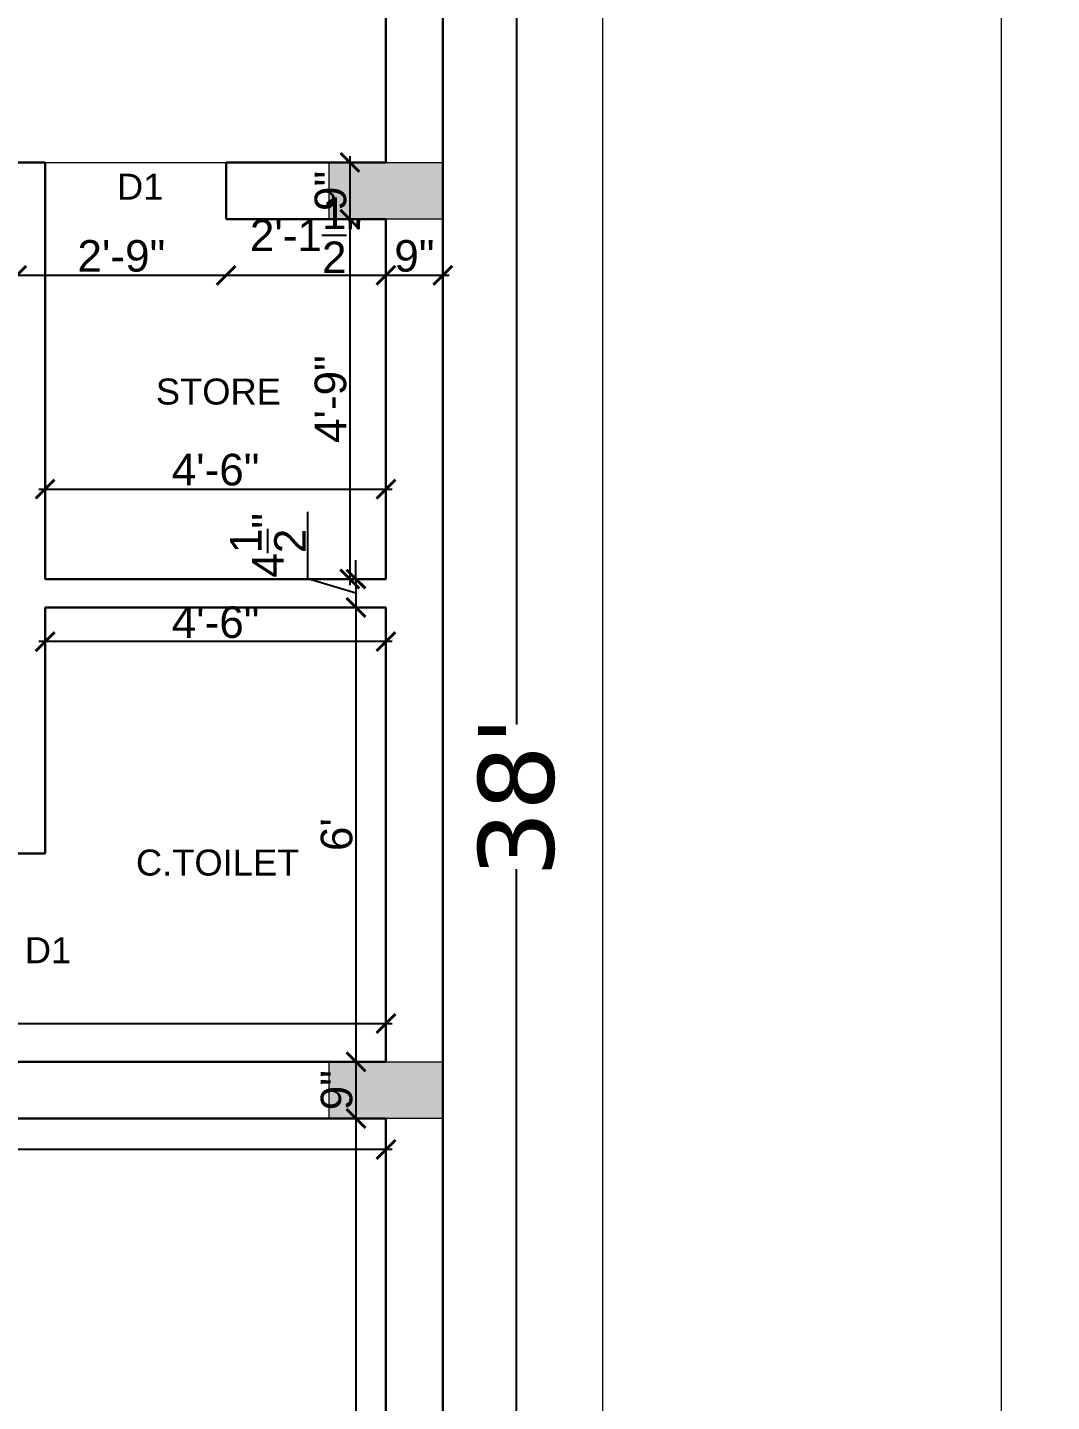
# Model space of a CAD drawing. Header units: inches. Extents: x -22123 to -20407, y -44696 to -43478.
# Drawn here: x -21678 to -21515.8, y -43957 to -43739.2 of the extents above; entities that cross this region are included whole.
import ezdxf

# ---------------------------------------------------------------- set-up
doc = ezdxf.new("R2010")
doc.units = ezdxf.units.IN
doc.header["$LTSCALE"] = 0.01
doc.header["$MEASUREMENT"] = 0
doc.header["$PDMODE"] = 3
doc.layers.add('7', color=5, linetype='Continuous')
doc.layers.add('PDF3_Text', color=6, linetype='Continuous')
doc.layers.add('DIMENSION', color=253, linetype='Continuous', lineweight=0)
doc.layers.add('wall', color=30, linetype='Continuous', lineweight=50)
doc.styles.add('PDF Arial', font='arial.ttf')
doc.styles.add('SMALL', font='arial.ttf')
doc.styles.add('style1', font='verdana.ttf', dxfattribs={"height": 12})
doc.dimstyles.new('Copy of Standard', dxfattribs={"dimtxt": 12, "dimasz": 0.18, "dimexe": 0.18, "dimexo": 0.0625, "dimgap": 0.09, "dimtad": 0, "dimdec": 1, "dimzin": 0, "dimdsep": 46, "dimlunit": 4, "dimtxsty": 'style1', "dimcen": 0.09, "dimadec": 0, "dimazin": 0, "dimtfac": 1, "dimtdec": 1, "dimtofl": 0, "dimtmove": 0, "dimatfit": 3, "dimfxl": 1, "dimtolj": 1, "dimtzin": 0, "dimarcsym": 0})
doc.dimstyles.new('working', dxfattribs={"dimtxt": 5, "dimasz": 3, "dimexe": 1, "dimexo": 0, "dimgap": 0.5, "dimtad": 1, "dimdec": 1, "dimzin": 0, "dimdsep": 46, "dimlunit": 4, "dimtxsty": 'SMALL', "dimblk": 'ARCHTICK', "dimcen": 1, "dimdle": 1, "dimse1": 1, "dimse2": 1, "dimclrd": 256, "dimclre": 256, "dimclrt": 256, "dimadec": 0, "dimazin": 0, "dimtfac": 1, "dimtdec": 1, "dimtmove": 1, "dimatfit": 0, "dimldrblk": 'ARCHTICK', "dimfxl": 1, "dimtolj": 1, "dimtzin": 0, "dimlwd": -1, "dimlwe": -1, "dimarcsym": 0})

# ---------------------------------------------------------------- blocks, each defined once
blk = doc.blocks.new('*D405')
at = {"layer": 'Defpoints', "color": 0, "ltscale": 12, "transparency": 16777216}
for p in [(-21612.23, -43631.64), (-21600.54, -43631.64), (-21612.23, -44087.64)]:
    blk.add_point(p, dxfattribs=at)
at = {"layer": 'DIMENSION', "color": 0, "lineweight": -2, "ltscale": 12, "transparency": 16777216}
for p, q in [((-21612.17, -43631.64), (-21600.36, -43631.64)), ((-21600.54, -43631.82), (-21600.54, -43849.68)), ((-21600.54, -44087.46), (-21600.54, -43872.61)), ((-21612.17, -44087.64), (-21600.36, -44087.64))]:
    blk.add_line(p, q, dxfattribs=at)
at = {"layer": 'DIMENSION', "color": 0, "ltscale": 12, "transparency": 16777216}
for points in [[(-21600.57, -43631.82), (-21600.51, -43631.82), (-21600.54, -43631.64)], [(-21600.57, -44087.46), (-21600.51, -44087.46), (-21600.54, -44087.64)]]:
    blk.add_solid(points, dxfattribs=at)
at = {"layer": 'DIMENSION', "color": 0, "ltscale": 12, "transparency": 16777216, "insert": (-21600.54, -43861.14), "char_height": 12, "attachment_point": 5, "rotation": 90, "style": 'style1'}
blk.add_mtext("\\A1;38'", dxfattribs=at)
blk = doc.blocks.new('_ArchTick')
at = {"color": 0, "linetype": 'ByBlock', "const_width": 0.15}
blk.add_lwpolyline([(-0.5, -0.5), (0.5, 0.5)], dxfattribs=at)
blk = doc.blocks.new('*D426')
at = {"layer": '7', "ltscale": 12, "transparency": 16777216}
blk.add_line((-21626.95, -43759.64), (-21626.95, -43770.64), dxfattribs=at)
at = {"layer": 'Defpoints', "color": 0, "ltscale": 12, "transparency": 16777216}
for p in [(-21621.23, -43760.64), (-21626.95, -43769.64), (-21626.95, -43769.64)]:
    blk.add_point(p, dxfattribs=at)
at = {"layer": '7', "ltscale": 12, "transparency": 16777216, "xscale": 3, "yscale": 3, "zscale": 3}
for p, rotation in [((-21626.95, -43760.64), 90), ((-21626.95, -43769.64), 270)]:
    blk.add_blockref('_ArchTick', p, dxfattribs=dict(at, rotation=rotation))
at = {"layer": '7', "ltscale": 12, "transparency": 16777216, "insert": (-21630, -43765.14), "char_height": 5, "attachment_point": 5, "rotation": 90, "style": 'SMALL'}
blk.add_mtext('\\A1;9"', dxfattribs=at)
blk = doc.blocks.new('*D427')
at = {"layer": '7', "ltscale": 12, "transparency": 16777216}
blk.add_line((-21626.95, -43768.64), (-21626.95, -43827.64), dxfattribs=at)
at = {"layer": 'Defpoints', "color": 0, "ltscale": 12, "transparency": 16777216}
for p in [(-21626.95, -43769.64), (-21626.95, -43826.64), (-21621.23, -43826.64)]:
    blk.add_point(p, dxfattribs=at)
at = {"layer": '7', "ltscale": 12, "transparency": 16777216, "xscale": 3, "yscale": 3, "zscale": 3}
for p, rotation in [((-21626.95, -43769.64), 90), ((-21626.95, -43826.64), 270)]:
    blk.add_blockref('_ArchTick', p, dxfattribs=dict(at, rotation=rotation))
at = {"layer": '7', "ltscale": 12, "transparency": 16777216, "insert": (-21630, -43798.14), "char_height": 5, "attachment_point": 5, "rotation": 90, "style": 'SMALL'}
blk.add_mtext('\\A1;4\'-9"', dxfattribs=at)
blk = doc.blocks.new('*D428')
at = {"layer": '7', "ltscale": 12, "transparency": 16777216}
for p, q in [((-21633.59, -43826.61), (-21633.59, -43816.02)), ((-21625.98, -43826.64), (-21625.98, -43823.64)), ((-21625.98, -43828.89), (-21633.59, -43826.61)), ((-21625.98, -43826.64), (-21625.98, -43831.14)), ((-21625.98, -43826.64), (-21625.98, -43831.14)), ((-21625.98, -43831.14), (-21625.98, -43834.14))]:
    blk.add_line(p, q, dxfattribs=at)
at = {"layer": 'Defpoints', "color": 0, "ltscale": 12, "transparency": 16777216}
for p in [(-21621.23, -43826.64), (-21625.98, -43831.14), (-21621.23, -43831.14)]:
    blk.add_point(p, dxfattribs=at)
at = {"layer": '7', "ltscale": 12, "transparency": 16777216, "xscale": 3, "yscale": 3, "zscale": 3}
for p, rotation in [((-21625.98, -43826.64), 270), ((-21625.98, -43831.14), 90)]:
    blk.add_blockref('_ArchTick', p, dxfattribs=dict(at, rotation=rotation))
at = {"layer": '7', "ltscale": 12, "transparency": 16777216, "insert": (-21639.94, -43821.31), "char_height": 5, "attachment_point": 5, "rotation": 90, "style": 'SMALL'}
blk.add_mtext('\\A1;4{\\H1.000000x;\\S1/2;}"', dxfattribs=at)
blk = doc.blocks.new('*D429')
at = {"layer": '7', "ltscale": 12, "transparency": 16777216}
blk.add_line((-21625.98, -43830.14), (-21625.98, -43904.14), dxfattribs=at)
at = {"layer": 'Defpoints', "color": 0, "ltscale": 12, "transparency": 16777216}
for p in [(-21621.23, -43831.14), (-21625.98, -43903.14), (-21621.23, -43903.14)]:
    blk.add_point(p, dxfattribs=at)
at = {"layer": '7', "ltscale": 12, "transparency": 16777216, "xscale": 3, "yscale": 3, "zscale": 3}
for p, rotation in [((-21625.98, -43831.14), 90), ((-21625.98, -43903.14), 270)]:
    blk.add_blockref('_ArchTick', p, dxfattribs=dict(at, rotation=rotation))
at = {"layer": '7', "ltscale": 12, "transparency": 16777216, "insert": (-21629.03, -43867.14), "char_height": 5, "attachment_point": 5, "rotation": 90, "style": 'SMALL'}
blk.add_mtext("\\A1;6'", dxfattribs=at)
blk = doc.blocks.new('*D430')
at = {"layer": '7', "ltscale": 12, "transparency": 16777216}
blk.add_line((-21625.98, -43902.14), (-21625.98, -43913.14), dxfattribs=at)
at = {"layer": 'Defpoints', "color": 0, "ltscale": 12, "transparency": 16777216}
for p in [(-21621.23, -43903.14), (-21625.98, -43912.14), (-21621.23, -43912.14)]:
    blk.add_point(p, dxfattribs=at)
at = {"layer": '7', "ltscale": 12, "transparency": 16777216, "xscale": 3, "yscale": 3, "zscale": 3}
for p, rotation in [((-21625.98, -43903.14), 90), ((-21625.98, -43912.14), 270)]:
    blk.add_blockref('_ArchTick', p, dxfattribs=dict(at, rotation=rotation))
at = {"layer": '7', "ltscale": 12, "transparency": 16777216, "insert": (-21629.03, -43907.64), "char_height": 5, "attachment_point": 5, "rotation": 90, "style": 'SMALL'}
blk.add_mtext('\\A1;9"', dxfattribs=at)
blk = doc.blocks.new('*D431')
at = {"layer": '7', "ltscale": 12, "transparency": 16777216}
blk.add_line((-21625.98, -43911.14), (-21625.98, -44042.14), dxfattribs=at)
at = {"layer": 'Defpoints', "color": 0, "ltscale": 12, "transparency": 16777216}
for p in [(-21621.23, -43912.14), (-21625.98, -44041.14), (-21621.23, -44041.14)]:
    blk.add_point(p, dxfattribs=at)
at = {"layer": '7', "ltscale": 12, "transparency": 16777216, "xscale": 3, "yscale": 3, "zscale": 3}
for p, rotation in [((-21625.98, -43912.14), 90), ((-21625.98, -44041.14), 270)]:
    blk.add_blockref('_ArchTick', p, dxfattribs=dict(at, rotation=rotation))
at = {"layer": '7', "ltscale": 12, "transparency": 16777216, "insert": (-21629.03, -43976.64), "char_height": 5, "attachment_point": 5, "rotation": 90, "style": 'SMALL'}
blk.add_mtext('\\A1;10\'-9"', dxfattribs=at)
blk = doc.blocks.new('*D436')
at = {"layer": '7', "ltscale": 12, "transparency": 16777216}
blk.add_line((-21680.73, -43778.52), (-21645.57, -43778.52), dxfattribs=at)
at = {"layer": 'Defpoints', "color": 0, "ltscale": 12, "transparency": 16777216}
for p in [(-21679.73, -43769.64), (-21646.57, -43769.64), (-21646.57, -43778.52)]:
    blk.add_point(p, dxfattribs=at)
at = {"layer": '7', "ltscale": 12, "transparency": 16777216, "xscale": 3, "yscale": 3, "zscale": 3, "rotation": 180}
blk.add_blockref('_ArchTick', (-21679.73, -43778.52), dxfattribs=at)
at = {"layer": '7', "ltscale": 12, "transparency": 16777216, "xscale": 3, "yscale": 3, "zscale": 3}
blk.add_blockref('_ArchTick', (-21646.57, -43778.52), dxfattribs=at)
at = {"layer": '7', "ltscale": 12, "transparency": 16777216, "insert": (-21663.15, -43775.47), "char_height": 5, "attachment_point": 5, "style": 'SMALL'}
blk.add_mtext('\\A1;2\'-9"', dxfattribs=at)
blk = doc.blocks.new('*D437')
at = {"layer": '7', "ltscale": 12, "transparency": 16777216}
blk.add_line((-21647.57, -43778.52), (-21620.23, -43778.52), dxfattribs=at)
at = {"layer": 'Defpoints', "color": 0, "ltscale": 12, "transparency": 16777216}
for p in [(-21646.57, -43769.64), (-21621.23, -43769.64), (-21621.23, -43778.52)]:
    blk.add_point(p, dxfattribs=at)
at = {"layer": '7', "ltscale": 12, "transparency": 16777216, "xscale": 3, "yscale": 3, "zscale": 3, "rotation": 180}
blk.add_blockref('_ArchTick', (-21646.57, -43778.52), dxfattribs=at)
at = {"layer": '7', "ltscale": 12, "transparency": 16777216, "xscale": 3, "yscale": 3, "zscale": 3}
blk.add_blockref('_ArchTick', (-21621.23, -43778.52), dxfattribs=at)
at = {"layer": '7', "ltscale": 12, "transparency": 16777216, "insert": (-21633.9, -43772.17), "char_height": 5, "attachment_point": 5, "style": 'SMALL'}
blk.add_mtext('\\A1;2\'-1{\\H1.000000x;\\S1/2;}"', dxfattribs=at)
blk = doc.blocks.new('*D438')
at = {"layer": '7', "ltscale": 12, "transparency": 16777216}
blk.add_line((-21622.23, -43778.52), (-21611.23, -43778.52), dxfattribs=at)
at = {"layer": 'Defpoints', "color": 0, "ltscale": 12, "transparency": 16777216}
for p in [(-21612.23, -43746.22), (-21621.23, -43769.64), (-21612.23, -43778.52)]:
    blk.add_point(p, dxfattribs=at)
at = {"layer": '7', "ltscale": 12, "transparency": 16777216, "xscale": 3, "yscale": 3, "zscale": 3, "rotation": 180}
blk.add_blockref('_ArchTick', (-21621.23, -43778.52), dxfattribs=at)
at = {"layer": '7', "ltscale": 12, "transparency": 16777216, "xscale": 3, "yscale": 3, "zscale": 3}
blk.add_blockref('_ArchTick', (-21612.23, -43778.52), dxfattribs=at)
at = {"layer": '7', "ltscale": 12, "transparency": 16777216, "insert": (-21616.73, -43775.47), "char_height": 5, "attachment_point": 5, "style": 'SMALL'}
blk.add_mtext('\\A1;9"', dxfattribs=at)
blk = doc.blocks.new('*D444')
at = {"layer": '7', "ltscale": 12, "transparency": 16777216}
blk.add_line((-21762.3, -43897.06), (-21620.23, -43897.06), dxfattribs=at)
at = {"layer": 'Defpoints', "color": 0, "ltscale": 12, "transparency": 16777216}
for p in [(-21621.23, -43897.06), (-21761.3, -43903.14), (-21621.23, -43903.14)]:
    blk.add_point(p, dxfattribs=at)
at = {"layer": '7', "ltscale": 12, "transparency": 16777216, "xscale": 3, "yscale": 3, "zscale": 3, "rotation": 180}
blk.add_blockref('_ArchTick', (-21761.3, -43897.06), dxfattribs=at)
at = {"layer": '7', "ltscale": 12, "transparency": 16777216, "xscale": 3, "yscale": 3, "zscale": 3}
blk.add_blockref('_ArchTick', (-21621.23, -43897.06), dxfattribs=at)
at = {"layer": '7', "ltscale": 12, "transparency": 16777216, "insert": (-21707.23, -43894.01), "char_height": 5, "attachment_point": 5, "style": 'SMALL'}
blk.add_mtext('\\A1;11\'-8"', dxfattribs=at)
blk = doc.blocks.new('*D465')
at = {"layer": '7', "ltscale": 12, "transparency": 16777216}
blk.add_line((-21620.23, -43836.56), (-21676.23, -43836.56), dxfattribs=at)
at = {"layer": 'Defpoints', "color": 0, "ltscale": 12, "transparency": 16777216}
for p in [(-21675.23, -43831.14), (-21621.23, -43831.14), (-21675.23, -43836.56)]:
    blk.add_point(p, dxfattribs=at)
at = {"layer": '7', "ltscale": 12, "transparency": 16777216, "xscale": 3, "yscale": 3, "zscale": 3, "rotation": 180}
blk.add_blockref('_ArchTick', (-21675.23, -43836.56), dxfattribs=at)
at = {"layer": '7', "ltscale": 12, "transparency": 16777216, "xscale": 3, "yscale": 3, "zscale": 3}
blk.add_blockref('_ArchTick', (-21621.23, -43836.56), dxfattribs=at)
at = {"layer": '7', "ltscale": 12, "transparency": 16777216, "insert": (-21648.23, -43833.51), "char_height": 5, "attachment_point": 5, "style": 'SMALL'}
blk.add_mtext('\\A1;4\'-6"', dxfattribs=at)
blk = doc.blocks.new('*D466')
at = {"layer": '7', "ltscale": 12, "transparency": 16777216}
blk.add_line((-21676.23, -43812.39), (-21620.23, -43812.39), dxfattribs=at)
at = {"layer": 'Defpoints', "color": 0, "ltscale": 12, "transparency": 16777216}
for p in [(-21621.23, -43812.39), (-21675.23, -43826.64), (-21621.23, -43826.64)]:
    blk.add_point(p, dxfattribs=at)
at = {"layer": '7', "ltscale": 12, "transparency": 16777216, "xscale": 3, "yscale": 3, "zscale": 3, "rotation": 180}
blk.add_blockref('_ArchTick', (-21675.23, -43812.39), dxfattribs=at)
at = {"layer": '7', "ltscale": 12, "transparency": 16777216, "xscale": 3, "yscale": 3, "zscale": 3}
blk.add_blockref('_ArchTick', (-21621.23, -43812.39), dxfattribs=at)
at = {"layer": '7', "ltscale": 12, "transparency": 16777216, "insert": (-21648.23, -43809.34), "char_height": 5, "attachment_point": 5, "style": 'SMALL'}
blk.add_mtext('\\A1;4\'-6"', dxfattribs=at)
blk = doc.blocks.new('*D467')
at = {"layer": '7', "ltscale": 12, "transparency": 16777216}
blk.add_line((-21620.23, -43917.03), (-21802.23, -43917.03), dxfattribs=at)
at = {"layer": 'Defpoints', "color": 0, "ltscale": 12, "transparency": 16777216}
for p in [(-21801.23, -43912.14), (-21621.23, -43912.14), (-21801.23, -43917.03)]:
    blk.add_point(p, dxfattribs=at)
at = {"layer": '7', "ltscale": 12, "transparency": 16777216, "xscale": 3, "yscale": 3, "zscale": 3, "rotation": 180}
blk.add_blockref('_ArchTick', (-21801.23, -43917.03), dxfattribs=at)
at = {"layer": '7', "ltscale": 12, "transparency": 16777216, "xscale": 3, "yscale": 3, "zscale": 3}
blk.add_blockref('_ArchTick', (-21621.23, -43917.03), dxfattribs=at)
at = {"layer": '7', "ltscale": 12, "transparency": 16777216, "insert": (-21711.23, -43913.98), "char_height": 5, "attachment_point": 5, "style": 'SMALL'}
blk.add_mtext("\\A1;15'", dxfattribs=at)
blk = doc.blocks.new('GDG')
at = {"layer": '7', "lineweight": 0, "ltscale": 12}
h = blk.add_hatch(color=0, dxfattribs=at)
h.dxf.hatch_style = 1
h.paths.add_polyline_path([(15399.68, -12913.11), (15408.68, -12913.11), (15408.68, -12895.11), (15399.68, -12895.11)])
at = {"layer": '7', "color": 0, "lineweight": 0, "ltscale": 12}
blk.add_lwpolyline([(15399.68, -12895.11), (15408.68, -12895.11), (15408.68, -12913.11), (15399.68, -12913.11)], close=True, dxfattribs=at)

msp = doc.modelspace()

# ---------------------------------------------------------------- linework, layer by layer
at = {"layer": '7', "lineweight": 0, "ltscale": 12}
msp.add_line((-21621.22921, -43760.64108), (-21612.22921, -43760.64108), dxfattribs=at)
for points in [[(-22067.85627, -43537.48587), (-21586.93369, -43537.48587), (-21586.93369, -44162.89442), (-22067.85627, -44162.89442)], [(-21523.71106, -43537.48587), (-21042.78848, -43537.48587), (-21042.78848, -44162.89442), (-21523.71106, -44162.89442)]]:
    msp.add_lwpolyline(points, close=True, dxfattribs=at)
at = {"layer": 'DIMENSION', "ltscale": 12}
msp.add_line((-21675.22921, -43760.64108), (-21646.56649, -43760.64108), dxfattribs=at)
at = {"layer": 'wall', "lineweight": 30}
for p, q in [((-21612.22921, -44087.64108), (-21612.22921, -43631.64108)), ((-21621.22921, -43640.64108), (-21621.22921, -43760.64108)), ((-21621.22921, -43760.64108), (-21621.22921, -43640.64108)), ((-21675.22921, -43760.64108), (-21745.72921, -43760.64108)), ((-21675.22921, -43826.64108), (-21675.22921, -43760.64108)), ((-21646.56649, -43769.64108), (-21646.56649, -43760.64108)), ((-21621.22921, -43760.64108), (-21646.56649, -43760.64108)), ((-21621.22921, -43769.64108), (-21646.56649, -43769.64108)), ((-21621.22921, -43826.64108), (-21621.22921, -43769.64108)), ((-21675.22921, -43826.64108), (-21621.22921, -43826.64108)), ((-21675.22921, -43870.14108), (-21675.22921, -43831.14108)), ((-21675.22921, -43831.14108), (-21621.22921, -43831.14108)), ((-21621.22921, -43903.14108), (-21621.22921, -43831.14108)), ((-21679.72921, -43870.14108), (-21675.22921, -43870.14108)), ((-21761.3034, -43903.14108), (-21675.22921, -43903.14108)), ((-21675.22921, -43903.14108), (-21621.22921, -43903.14108)), ((-21761.3034, -43912.14108), (-21621.22921, -43912.14108)), ((-21621.22921, -44041.14108), (-21621.22921, -43912.14108))]:
    msp.add_line(p, q, dxfattribs=at)

# ---------------------------------------------------------------- block references
at = {"layer": '7', "lineweight": 0, "rotation": 90}
for p in [(-34525.33822, -59169.32486), (-34525.33822, -59311.82486)]:
    msp.add_blockref('GDG', p, dxfattribs=at)

# ---------------------------------------------------------------- texts
at = {"layer": 'PDF3_Text', "width": 80.9706652, "attachment_point": 7, "style": 'PDF Arial'}
for s, insert, char_height in [('\\A1;D1', (-21663.84117, -43766.52865), 4.117191), ('\\A1;STORE', (-21657.68717, -43799.04954), 4.117191), ('\\A1;C.TOILET', (-21660.84086, -43873.6889), 4.1171912), ('\\A1;D1', (-21678.44148, -43887.51708), 4.117191)]:
    msp.add_mtext(s, dxfattribs=dict(at, insert=insert, char_height=char_height))

# ---------------------------------------------------------------- dimensions: what is measured, and where the dimension line sits
at = {"layer": '7', "ltscale": 12}
for base, p1, p2, picture, middle in [((-21612.22921, -43778.52225), (-21621.22921, -43769.64108), (-21612.22921, -43746.21736), '*D438', (-21616.72921, -43775.46938)), ((-21621.22921, -43778.52225), (-21646.56649, -43769.64108), (-21621.22921, -43769.64108), '*D437', (-21633.89785, -43772.16845)), ((-21646.56649, -43778.52225), (-21679.72921, -43769.64108), (-21646.56649, -43769.64108), '*D436', (-21663.14785, -43775.46938))]:
    dim = msp.add_linear_dim(base=base, p1=p1, p2=p2, dimstyle='working', override={"dimtmove": 1}, dxfattribs=at)
    dim.commit()
    dim.dimension.update_dxf_attribs({"geometry": picture, "text_midpoint": middle})
for base, p1, p2, picture, middle in [((-21626.94732, -43769.64108), (-21621.22921, -43760.64108), (-21626.94732, -43769.64108), '*D426', (-21630.00018, -43765.14108)), ((-21626.94732, -43826.64108), (-21626.94732, -43769.64108), (-21621.22921, -43826.64108), '*D427', (-21630.00018, -43798.14108)), ((-21625.98133, -43831.14108), (-21621.22921, -43826.64108), (-21621.22921, -43831.14108), '*D428', (-21639.93892, -43826.10994)), ((-21625.98133, -43903.14108), (-21621.22921, -43831.14108), (-21621.22921, -43903.14108), '*D429', (-21629.03419, -43867.14108)), ((-21625.98133, -43912.14108), (-21621.22921, -43903.14108), (-21621.22921, -43912.14108), '*D430', (-21629.03419, -43907.64108)), ((-21625.98133, -44041.14108), (-21621.22921, -43912.14108), (-21621.22921, -44041.14108), '*D431', (-21629.03419, -43976.64108))]:
    dim = msp.add_linear_dim(base=base, p1=p1, p2=p2, angle=90, dimstyle='working', override={"dimtmove": 1}, dxfattribs=at)
    dim.commit()
    dim.dimension.update_dxf_attribs({"geometry": picture, "text_midpoint": middle})
for base, p1, p2, picture, middle in [((-21621.22921, -43812.39249), (-21675.22921, -43826.64108), (-21621.22921, -43826.64108), '*D466', (-21648.22921, -43809.33962)), ((-21675.22921, -43836.56399), (-21621.22921, -43831.14108), (-21675.22921, -43831.14108), '*D465', (-21648.22921, -43833.51112)), ((-21801.22921, -43917.03148), (-21621.22921, -43912.14108), (-21801.22921, -43912.14108), '*D467', (-21711.22921, -43913.97862))]:
    dim = msp.add_linear_dim(base=base, p1=p1, p2=p2, dimstyle='working', dxfattribs=at)
    dim.commit()
    dim.dimension.update_dxf_attribs({"geometry": picture, "text_midpoint": middle})
dim = msp.add_linear_dim(base=(-21621.22921, -43897.06251), p1=(-21761.3034, -43903.14108), p2=(-21621.22921, -43903.14108), dimstyle='working', override={"dimtmove": 1}, dxfattribs=at)
dim.commit()
dim.dimension.update_dxf_attribs({"geometry": '*D444', "text_midpoint": (-21707.2296, -43897.06251), "dimtype": 160})
at = {"layer": 'DIMENSION', "color": 0, "ltscale": 12}
dim = msp.add_linear_dim(base=(-21600.54267, -43631.64108), p1=(-21612.22921, -44087.64108), p2=(-21612.22921, -43631.64108), angle=90, dimstyle='Copy of Standard', dxfattribs=at)
dim.commit()
dim.dimension.update_dxf_attribs({"geometry": '*D405', "text_midpoint": (-21600.54267, -43861.14108), "dimtype": 160})

doc.saveas('drawing.dxf')
